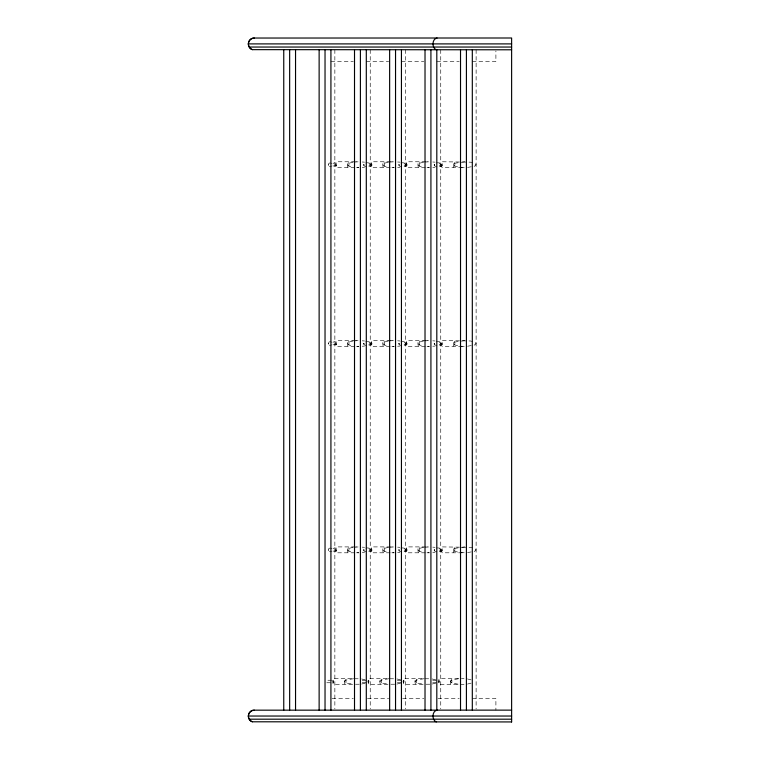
<?xml version="1.0" encoding="UTF-8"?>
<svg xmlns="http://www.w3.org/2000/svg" width="760" height="760" viewBox="0 0 760 760"><rect width="100%" height="100%" fill="white"/><g stroke="black" fill="none" stroke-linecap="round" stroke-linejoin="round"><path stroke-width="0.57" stroke-dasharray="3.8 2.85" d="M336.243 163.457C335.302 170.563 339.084 159.866 332.994 163.457M371.621 163.457C370.528 165.138 372.324 167.143 371.906 164.084C362.757 159.362 359.204 169.195 371.621 165.965M406.762 163.457C405.659 165.138 407.455 167.143 407.046 164.084C397.888 159.362 394.335 169.195 406.762 165.965M442.139 163.457C441.037 165.138 442.833 167.143 442.415 164.084C433.266 159.362 429.713 169.195 442.139 165.965M336.243 342.266C335.302 349.381 339.084 338.684 332.994 342.266M371.621 342.266C370.528 343.957 372.324 345.952 371.906 342.893C362.757 338.181 359.204 348.013 371.621 344.784M406.762 342.266C405.659 343.957 407.455 345.952 407.046 342.893C397.888 338.181 394.335 348.013 406.762 344.784M442.139 342.266C441.037 343.957 442.833 345.952 442.415 342.893C433.266 338.181 429.713 348.013 442.139 344.784M336.243 548.596C335.302 555.712 339.084 545.015 332.994 548.596M371.621 548.596C370.528 550.288 372.324 552.283 371.906 549.223C362.757 544.511 359.204 554.334 371.621 551.114M406.762 548.596C405.659 550.288 407.455 552.283 407.046 549.223C397.888 544.511 394.335 554.334 406.762 551.114M442.139 548.596C441.037 550.288 442.833 552.283 442.415 549.223C433.266 544.511 429.713 554.334 442.139 551.114M333.298 680.247L333.298 682.755L333.298 680.247L326.791 680.247M368.704 166.184L370.234 164.711L368.704 163.239M404.082 166.184L405.612 164.711L404.082 163.239M439.223 166.184L440.743 164.711L439.223 163.239M368.704 345.002L370.234 343.529L368.704 342.048M404.082 345.002L405.612 343.529L404.082 342.048M439.223 345.002L440.743 343.529L439.223 342.048M368.704 551.332L370.234 549.85L368.704 548.378M404.082 551.332L405.612 549.85L404.082 548.378M439.223 551.332L440.743 549.85L439.223 548.378M353.144 162.155L348.973 163.239L347.453 164.711L348.973 166.184L353.144 167.266M388.522 162.155L384.351 163.239L382.831 164.711L384.351 166.184L388.522 167.266M423.662 162.155L419.491 163.239L417.962 164.711L419.491 166.184L423.662 167.266M353.144 340.974L348.973 342.048L347.453 343.529L348.973 345.002L353.144 346.075M388.522 340.974L384.351 342.048L382.831 343.529L384.351 345.002L388.522 346.075M423.662 340.974L419.491 342.048L417.962 343.529L419.491 345.002L423.662 346.075M353.144 547.304L348.973 548.378L347.453 549.85L348.973 551.332L353.144 552.406M388.522 547.304L384.351 548.378L382.831 549.85L384.351 551.332L388.522 552.406M423.662 547.304L419.491 548.378L417.962 549.85L419.491 551.332L423.662 552.406M361.589 684.057L365.759 682.974M396.967 684.057L401.137 682.974M432.098 684.057L436.269 682.974M467.476 684.057L471.647 682.974M354.284 162.079L358.844 161.766L356.478 161.766M389.661 162.079L394.221 161.766L391.856 161.766M424.802 162.079L429.352 161.766L426.997 161.766M362.254 167.418L364.534 167.266M464.73 161.766L454.869 163.239L453.34 164.711L454.869 166.184L459.04 167.266L464.73 167.656L442.139 167.656L441.474 166.184L442.139 161.766L470.421 162.155L474.591 163.239L476.121 164.711L474.591 166.184L467.01 167.504M397.632 167.418L399.912 167.266M432.772 167.418L435.052 167.266M354.284 340.888L358.844 340.575L356.478 340.575M389.661 340.888L394.221 340.575L391.856 340.575M424.802 340.888L429.352 340.575L426.997 340.575M362.254 346.237L364.534 346.075M464.73 340.575L454.869 342.048L453.34 343.529L454.869 345.002L459.04 346.075L464.73 346.474L442.139 346.474L441.474 345.002L442.139 340.575L470.421 340.974L474.591 342.048L476.121 343.529L474.591 345.002L467.01 346.313M397.632 346.237L399.912 346.075M432.772 346.237L435.052 346.075M354.284 547.219L358.844 546.906L356.478 546.906M389.661 547.219L394.221 546.906L391.856 546.906M424.802 547.219L429.352 546.906L426.997 546.906M362.254 552.567L364.534 552.406M464.73 546.906L454.869 548.378L453.34 549.85L454.869 551.332L459.04 552.406L464.73 552.805L442.139 552.805L441.474 551.332L442.139 546.906L470.421 547.304L474.591 548.378L476.121 549.85L474.591 551.332L467.01 552.644M397.632 552.567L399.912 552.406M432.772 552.567L435.052 552.406M353.618 678.708L346.028 680.029L344.508 681.501L346.028 682.974L353.618 684.294M388.987 678.708L381.406 680.029L379.876 681.501L381.406 682.974L388.987 684.294M424.127 678.708L416.546 680.029L415.017 681.501L416.546 682.974L424.127 684.294M359.309 684.209L333.298 684.447L332.538 681.501L333.298 678.556L359.309 678.794M458.365 678.794L451.915 680.029L450.395 681.501L451.915 682.974L458.365 684.209M394.687 684.209L368.676 684.447L367.916 681.501L368.676 678.556L394.687 678.794M429.827 684.209L403.816 684.447L403.047 681.501L403.816 678.556L429.827 678.794M464.056 684.294L439.185 684.447L438.425 681.501L439.185 678.556L464.056 678.708M330.923 61.588L353.334 61.588M366.301 61.588L388.702 61.588M401.441 61.588L423.842 61.588M436.81 61.588L459.22 61.588M472.311 61.588L495.9 61.588L495.9 50.967M355.3 161.766L336.243 161.766L335.483 164.711L336.243 167.656L355.3 167.656M390.678 161.766L371.621 161.766L370.861 164.711L371.621 167.656L390.678 167.656M425.809 161.766L406.762 161.766L406.001 164.711L406.762 167.656L425.809 167.656M331.911 163.457C327.18 160.864 327.18 168.559 331.911 165.965M332.994 165.965L336.243 165.965M356.478 167.656L358.844 167.656L356.563 167.504M391.856 167.656L394.221 167.656L391.941 167.504M426.997 167.656L429.352 167.656L427.072 167.504M355.3 340.575L336.243 340.575L335.483 343.529L336.243 346.474L355.3 346.474M390.678 340.575L371.621 340.575L370.861 343.529L371.621 346.474L390.678 346.474M425.809 340.575L406.762 340.575L406.001 343.529L406.762 346.474L425.809 346.474M331.911 342.266C327.18 339.673 327.18 347.377 331.911 344.784M332.994 344.784L336.243 344.784M356.478 346.474L358.844 346.474L356.563 346.313M391.856 346.474L394.221 346.474L391.941 346.313M426.997 346.474L429.352 346.474L427.072 346.313M355.3 546.906L336.243 546.906L335.483 549.85L336.243 552.805L355.3 552.805M390.678 546.906L371.621 546.906L370.861 549.85L371.621 552.805L390.678 552.805M425.809 546.906L406.762 546.906L406.001 549.85L406.762 552.805L425.809 552.805M331.911 548.596C327.18 546.003 327.18 553.707 331.911 551.114M332.994 551.114L336.243 551.114M356.478 552.805L358.844 552.805L356.563 552.644M391.856 552.805L394.221 552.805L391.941 552.644M426.997 552.805L429.352 552.805L427.072 552.644M362.168 680.247L366.51 680.247M397.299 680.247L401.641 680.247M432.677 680.247L437.019 680.247M326.791 682.755L333.298 682.755M362.168 682.755L366.51 682.755M397.299 682.755L401.641 682.755M432.677 682.755L437.019 682.755M332.101 698.345L353.334 698.345M367.479 698.345L388.702 698.345M402.619 698.345L423.842 698.345M437.998 698.345L459.22 698.345M472.311 698.345L495.9 698.345L495.9 710.135M432.772 162.004L435.052 162.155M397.632 162.004L399.912 162.155M362.254 162.004L364.534 162.155M432.772 340.812L435.052 340.974M397.632 340.812L399.912 340.974M362.254 340.812L364.534 340.974M432.772 547.143L435.052 547.304M397.632 547.143L399.912 547.304M362.254 547.143L364.534 547.304M467.476 678.946L471.647 680.029M432.098 678.946L436.269 680.029M396.967 678.946L401.137 680.029M361.589 678.946L365.759 680.029M476.121 49.789L476.121 708.957M440.743 49.789L440.743 708.957M405.612 49.789L405.612 708.957M370.234 49.789L370.234 708.957M334.856 49.789L334.856 708.957M328.538 164.445L328.652 165.243L328.538 164.445M328.538 343.254L328.652 344.062L328.538 343.254M328.538 549.584L328.652 550.392L328.538 549.584M363.907 164.445L364.03 165.243L363.907 164.445M363.907 343.254L364.03 344.062L363.907 343.254M363.907 549.584L364.03 550.392L363.907 549.584M399.048 164.445L399.171 165.243L399.048 164.445M368.391 680.875C368.258 685.387 369.712 679.24 368.391 680.875M399.048 343.254L399.171 344.062L399.048 343.254M399.048 549.584L399.171 550.392L399.048 549.584M434.425 164.445L434.539 165.243L434.425 164.445M403.531 680.875C403.398 685.387 404.842 679.24 403.531 680.875M434.425 343.254L434.539 344.062L434.425 343.254M434.425 549.584L434.539 550.392L434.425 549.584M438.909 680.875C438.767 685.387 440.22 679.24 438.909 680.875M348.878 166.184A2.945 0.76 -90 0 0 348.213 161.766A2.945 0.76 -90 0 0 347.558 166.184A2.945 0.76 -90 0 0 348.878 166.184M348.878 345.002A2.945 0.76 -90 0 0 348.213 340.575A2.945 0.76 -90 0 0 347.558 345.002A2.945 0.76 -90 0 0 348.878 345.002M348.878 551.332A2.945 0.76 -90 0 0 348.213 546.906A2.945 0.76 -90 0 0 347.558 551.332A2.945 0.76 -90 0 0 348.878 551.332M345.923 682.974A2.945 0.76 -90 0 0 345.268 678.556A2.945 0.76 -90 0 0 344.603 682.974A2.945 0.76 -90 0 0 345.923 682.974M384.247 166.184A2.945 0.76 -90 0 0 383.591 161.766A2.945 0.76 -90 0 0 382.926 166.184A2.945 0.76 -90 0 0 384.247 166.184M384.247 345.002A2.945 0.76 -90 0 0 383.591 340.575A2.945 0.76 -90 0 0 382.926 345.002A2.945 0.76 -90 0 0 384.247 345.002M384.247 551.332A2.945 0.76 -90 0 0 383.591 546.906A2.945 0.76 -90 0 0 382.926 551.332A2.945 0.76 -90 0 0 384.247 551.332M381.301 682.974A2.945 0.76 -90 0 0 380.646 678.556A2.945 0.76 -90 0 0 379.981 682.974A2.945 0.76 -90 0 0 381.301 682.974M419.387 166.184A2.945 0.76 -90 0 0 418.731 161.766A2.945 0.76 -90 0 0 418.066 166.184A2.945 0.76 -90 0 0 419.387 166.184M419.387 345.002A2.945 0.76 -90 0 0 418.731 340.575A2.945 0.76 -90 0 0 418.066 345.002A2.945 0.76 -90 0 0 419.387 345.002M419.387 551.332A2.945 0.76 -90 0 0 418.731 546.906A2.945 0.76 -90 0 0 418.066 551.332A2.945 0.76 -90 0 0 419.387 551.332M416.442 682.974A2.945 0.76 -90 0 0 415.777 678.556A2.945 0.76 -90 0 0 415.122 682.974A2.945 0.76 -90 0 0 416.442 682.974M454.765 166.184A2.945 0.76 -90 0 0 454.1 161.766A2.945 0.76 -90 0 0 453.445 166.184A2.945 0.76 -90 0 0 454.765 166.184M454.765 345.002A2.945 0.76 -90 0 0 454.1 340.575A2.945 0.76 -90 0 0 453.445 345.002A2.945 0.76 -90 0 0 454.765 345.002M454.765 551.332A2.945 0.76 -90 0 0 454.1 546.906A2.945 0.76 -90 0 0 453.445 551.332A2.945 0.76 -90 0 0 454.765 551.332M451.82 682.974A2.945 0.76 -90 0 0 451.155 678.556A2.945 0.76 -90 0 0 450.49 682.974A2.945 0.76 -90 0 0 451.82 682.974"/><path stroke-width="1.14" d="M437.048 38C431.87 38.931 431.708 47.889 436.269 49.789M437.048 710.135C431.87 711.075 431.708 720.024 436.269 721.933M248.349 43.899A5.947 5.843 90 0 1 254.277 38.038L511.622 38L511.622 722M511.622 43.899L248.377 43.899A5.975 5.975 0 0 0 249.128 46.778L249.432 47.31A5.263 5.263 0 0 0 252.462 49.647L511.622 49.789M249.29 47.044L511.622 47.044M248.349 716.034A5.947 5.843 -90 0 1 254.277 710.172L511.622 710.135M511.622 716.034L248.377 716.034A5.975 5.975 0 0 0 249.128 718.922L249.432 719.454A5.263 5.263 0 0 0 252.462 721.791L511.622 721.933M249.29 719.188L511.622 719.188M472.311 49.789L472.311 710.135M466.412 49.789L466.412 710.135M460.522 49.789L460.522 710.135M436.81 49.789L436.81 710.135M430.92 49.789L430.92 710.135M425.02 49.789L425.02 710.135M401.441 49.789L401.441 710.135M395.542 49.789L395.542 710.135M389.642 49.789L389.642 710.135M366.301 49.789L366.301 710.135M360.401 49.789L360.401 710.135M354.512 49.789L354.512 710.135M330.923 49.789L330.923 710.135M325.033 49.789L325.033 710.135M319.133 49.789L319.133 710.135M295.545 49.789L295.545 710.135M289.655 49.789L289.655 710.135M283.755 49.789L283.755 710.135M249.128 718.922A5.89 5.785 -90 0 1 248.377 716.034A5.899 5.899 0 0 1 254.277 710.135M252.462 721.781A5.348 5.253 -90 0 1 249.422 719.454M249.128 46.778A5.89 5.785 -90 0 1 248.377 43.899A5.899 5.899 0 0 1 254.277 38M252.462 49.647A5.348 5.253 -90 0 1 249.422 47.31"/></g></svg>
